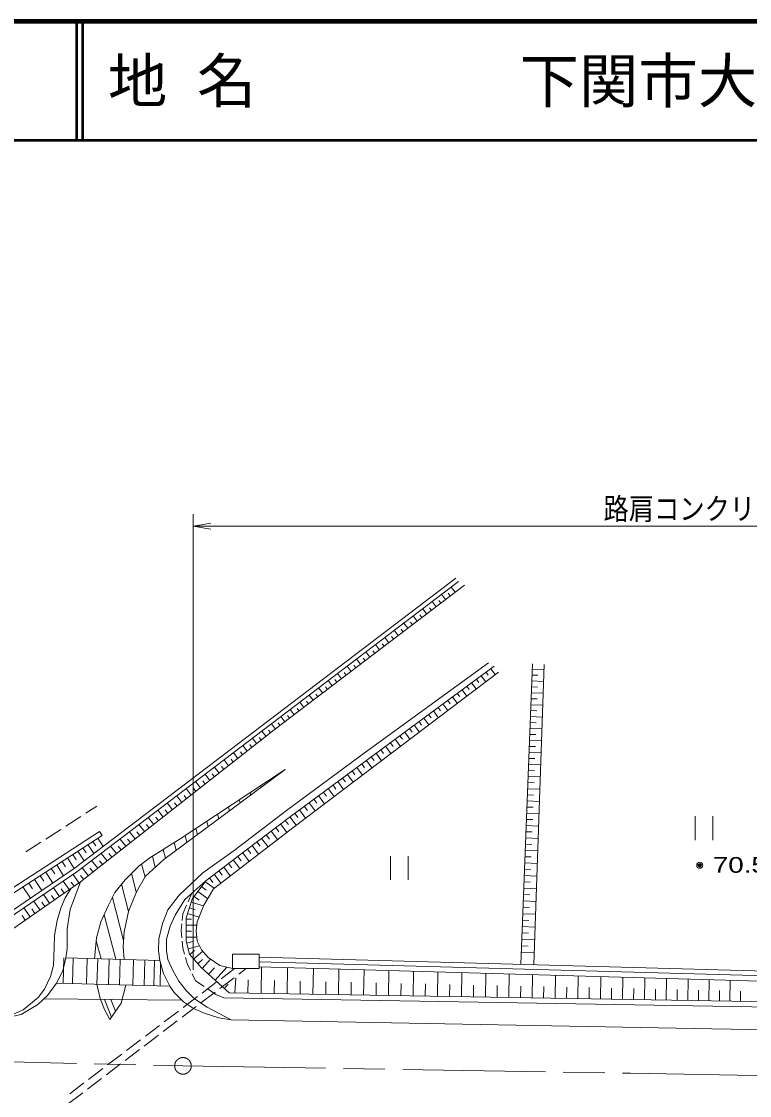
# Model space of a CAD drawing. Units: millimetres, scale not verified. Extents: x 40000 to 680000, y 20000 to 380000.
# Drawn here: x 363110 to 424372, y 289601 to 380000 of the extents above; entities that cross this region are included whole.
import ezdxf
from ezdxf.enums import TextEntityAlignment as Align

# ---------------------------------------------------------------- set-up
doc = ezdxf.new("R2010")
doc.units = ezdxf.units.MM
doc.header["$LTSCALE"] = 1000
doc.header["$PDMODE"] = 32
doc.header["$PDSIZE"] = 500
doc.linetypes.add('CHAIN', pattern=[18.5, 12, -1.5, 3.5, -1.5])
for name, color, linetype, lineweight in [('M-BMK', 2, 'CHAIN', 13), ('M-STR-HTXT', 7, 'Continuous', 13), ('M-STR-STRC', 7, 'Continuous', 13), ('M-TTL', 2, 'Continuous', 140), ('M-TTL-LINE', 7, 'Continuous', 50), ('M-WORK', 1, 'Continuous', 13)]:
    doc.layers.add(name, color=color, linetype=linetype, lineweight=lineweight)
doc.layers.add('M-TTL-TXT', color=7, linetype='Continuous')
doc.styles.add('ＭＳ ゴシック', font='')
doc.styles.add('ＭＳ Ｐゴシック', font='')
doc.styles.get('ＭＳ ゴシック').set_extended_font_data('MS Gothic')
doc.styles.get('ＭＳ Ｐゴシック').set_extended_font_data('MS PGothic')

# ---------------------------------------------------------------- blocks, each defined once
blk = doc.blocks.new('open_arrow')
at = {"color": 0, "linetype": 'Continuous', "lineweight": -2}
blk.add_lwpolyline([(7.5, 1.25), (0, 0), (7.5, -1.25)], dxfattribs=at)

msp = doc.modelspace()

# ---------------------------------------------------------------- linework, layer by layer
at = {"layer": 'M-BMK'}
for points in [[(331915, 293010), (355730, 292591), (376699, 292096)], [(376699, 292096), (414347, 291473), (448335, 290862), (477462, 290415)]]:
    msp.add_lwpolyline(points, dxfattribs=at)
msp.add_circle((376699, 292096), 700, dxfattribs=at)
at = {"layer": 'M-STR-HTXT'}
for p, q in [((377545, 300168), (377545, 338518)), ((377545, 337518), (481594, 337518))]:
    msp.add_line(p, q, dxfattribs=at)
at = {"layer": 'M-STR-STRC'}
for p, q in [((383255, 315689), (383291, 315552)), ((384166, 316292), (384186, 316215)), ((382344, 315087), (382396, 314888)), ((380522, 313882), (380606, 313560)), ((381433, 314485), (381501, 314224)), ((379611, 313280), (379711, 312896)), ((377789, 312075), (377920, 311569)), ((378700, 312678), (378816, 312233)), ((376878, 311473), (377025, 310905)), ((375044, 310314), (375235, 309578)), ((375962, 310887), (376130, 310241)), ((374125, 309742), (374368, 308806)), ((372366, 308292), (372771, 306735)), ((373223, 309103), (373513, 307989)), ((371536, 307378), (372129, 305099)), ((370759, 306262), (371696, 302662)), ((370066, 304821), (371043, 301066)), ((369395, 302625), (369805, 301099)), ((366625, 299041), (366683, 301183)), ((366853, 301179), (374756, 300966)), ((367389, 299020), (367447, 301163)), ((368639, 301131), (368581, 298988)), ((369463, 298964), (369521, 301107)), ((370489, 301081), (370432, 298938)), ((371353, 298913), (371411, 301056)), ((372527, 301026), (372469, 298883)), ((373426, 298857), (373483, 301000)), ((374306, 300978), (374248, 298835)), ((374768, 298820), (374820, 300726)), ((366056, 299056), (375607, 298798)), ((365002, 297731), (376599, 297623)), ((370676, 296185), (370087, 297684)), ((370635, 297679), (371023, 296694))]:
    msp.add_line(p, q, dxfattribs=at)
for points in [[(369259, 301114), (369418, 302878), (369798, 304228), (370424, 305615), (370976, 306682), (371835, 307749), (373001, 308940), (373921, 309615), (376461, 311197), (385295, 317038), (375086, 309467), (373553, 308056), (372780, 306756), (372129, 305099), (371737, 303369), (371663, 302105), (371762, 301046)], [(371884, 298899), (371491, 297381), (370547, 295995), (370093, 296842), (369725, 297762), (369463, 298964)]]:
    msp.add_lwpolyline(points, dxfattribs=at)
at = {"layer": 'M-TTL'}
msp.add_line((680000, 380000), (40000, 380000), dxfattribs=at)
at = {"layer": 'M-TTL-LINE'}
for p, q in [((367750, 380000), (367750, 370000)), ((368250, 380000), (368250, 370000)), ((40000, 370000), (680000, 370000))]:
    msp.add_line(p, q, dxfattribs=at)
at = {"layer": 'M-WORK'}
for p, q in [((398797, 331349), (398463, 331787)), ((399194, 331652), (399028, 331871)), ((399592, 331955), (399259, 332393)), ((398001, 330743), (397667, 331182)), ((398399, 331046), (398232, 331265)), ((396410, 329532), (396075, 329971)), ((396808, 329835), (396641, 330054)), ((397205, 330138), (396871, 330576)), ((397603, 330441), (397436, 330660)), ((395614, 328926), (395280, 329365)), ((396012, 329229), (395845, 329448)), ((394023, 327714), (393688, 328154)), ((394421, 328017), (394253, 328237)), ((394819, 328320), (394484, 328760)), ((395216, 328623), (395049, 328843)), ((393227, 327108), (392892, 327549)), ((393625, 327411), (393458, 327631)), ((392034, 326200), (391866, 326420)), ((392432, 326503), (392096, 326943)), ((392830, 326806), (392662, 327026)), ((390841, 325291), (390504, 325733)), ((391239, 325594), (391071, 325814)), ((391636, 325897), (391300, 326338)), ((402601, 325527), (402972, 325025)), ((406120, 325928), (405128, 300646)), ((406103, 325493), (407078, 325455)), ((406225, 300616), (407092, 325888)), ((389647, 324382), (389479, 324603)), ((390045, 324685), (389709, 325127)), ((390443, 324988), (390275, 325209)), ((401394, 324637), (401587, 324376)), ((401796, 324933), (402174, 324422)), ((402199, 325230), (402388, 324974)), ((406083, 324993), (406573, 324974)), ((388454, 323473), (388117, 323916)), ((388852, 323776), (388683, 323997)), ((389250, 324079), (388913, 324522)), ((400187, 323746), (400579, 323214)), ((400589, 324043), (400786, 323777)), ((400992, 324340), (401377, 323818)), ((406044, 323994), (406536, 323975)), ((406064, 324494), (407043, 324455)), ((387261, 322565), (387092, 322786)), ((387658, 322868), (387321, 323311)), ((388056, 323171), (387888, 323392)), ((398980, 322855), (399183, 322580)), ((399382, 323152), (399782, 322611)), ((399785, 323449), (399985, 323179)), ((406005, 322995), (406500, 322975)), ((406024, 323494), (407009, 323456)), ((386067, 321656), (385729, 322100)), ((386465, 321959), (386296, 322181)), ((386863, 322262), (386525, 322705)), ((397773, 321965), (398187, 321404)), ((398175, 322262), (398382, 321981)), ((398578, 322559), (398984, 322007)), ((405966, 321996), (406463, 321976)), ((405985, 322495), (406975, 322456)), ((384874, 320747), (384705, 320969)), ((385272, 321050), (384933, 321494)), ((385669, 321353), (385500, 321575)), ((396566, 321074), (396780, 320784)), ((396968, 321371), (397390, 320800)), ((397371, 321668), (397581, 321383)), ((405926, 320996), (406426, 320977)), ((405946, 321496), (406940, 321457)), ((383688, 319829), (383335, 320278)), ((384081, 320137), (383909, 320357)), ((384476, 320444), (384138, 320889)), ((395359, 320184), (395795, 319593)), ((395761, 320481), (395979, 320185)), ((396164, 320777), (396592, 320197)), ((405907, 320497), (406906, 320458)), ((382507, 318903), (382327, 319134)), ((382901, 319212), (382539, 319673)), ((383294, 319520), (383118, 319745)), ((394152, 319293), (394377, 318988)), ((394554, 319590), (394997, 318990)), ((394957, 319887), (395178, 319587)), ((405867, 319493), (406871, 319453)), ((405887, 319995), (406389, 319975)), ((381327, 317978), (380948, 318462)), ((381720, 318286), (381535, 318523)), ((382114, 318595), (381743, 319067)), ((392945, 318403), (393402, 317783)), ((393347, 318699), (393576, 318390)), ((393750, 318996), (394200, 318386)), ((405828, 318484), (406837, 318444)), ((405848, 318988), (406352, 318968)), ((380540, 317361), (380152, 317856)), ((380933, 317670), (380744, 317911)), ((391738, 317512), (391974, 317192)), ((392140, 317809), (392605, 317179)), ((392543, 318106), (392775, 317791)), ((405788, 317470), (406802, 317430)), ((405808, 317977), (406315, 317957)), ((378966, 316127), (378560, 316645)), ((379359, 316436), (379161, 316689)), ((379753, 316744), (379356, 317251)), ((380146, 317053), (379952, 317300)), ((390531, 316622), (391010, 315972)), ((390933, 316918), (391173, 316594)), ((391336, 317215), (391807, 316576)), ((405748, 316451), (406767, 316411)), ((405768, 316960), (406277, 316940)), ((378179, 315510), (377764, 316040)), ((378572, 315819), (378369, 316078)), ((389324, 315731), (389571, 315397)), ((389726, 316028), (390212, 315369)), ((390128, 316325), (390372, 315995)), ((405728, 315939), (406240, 315919)), ((376605, 314276), (376172, 314829)), ((376998, 314585), (376786, 314855)), ((377392, 314893), (376968, 315434)), ((377785, 315202), (377578, 315467)), ((388117, 314841), (388617, 314162)), ((388519, 315138), (388769, 314798)), ((388921, 315435), (389415, 314765)), ((405688, 314912), (406202, 314892)), ((405708, 315427), (406732, 315386)), ((368516, 313360), (369437, 313956)), ((375818, 313660), (375376, 314223)), ((376211, 313968), (375995, 314244)), ((386909, 313951), (387167, 313601)), ((387312, 314247), (387820, 313558)), ((387714, 314544), (387968, 314200)), ((405647, 313880), (406164, 313860)), ((405667, 314398), (406696, 314357)), ((366836, 312274), (368096, 313089)), ((374244, 312426), (373784, 313012)), ((374637, 312734), (374412, 313022)), ((375031, 313043), (374580, 313618)), ((375424, 313351), (375203, 313633)), ((385702, 313060), (386225, 312351)), ((386105, 313357), (386366, 313002)), ((386507, 313654), (387023, 312955)), ((405606, 312844), (406126, 312823)), ((405627, 313363), (406661, 313323)), ((419792, 313103), (419792, 311103)), ((421292, 311103), (421292, 313103)), ((365157, 311188), (366416, 312003)), ((373457, 311809), (372988, 312406)), ((373850, 312117), (373620, 312410)), ((384508, 312153), (384778, 311798)), ((384906, 312456), (385442, 311751)), ((385304, 312758), (385572, 312406)), ((405586, 312324), (406625, 312283)), ((369121, 310987), (369366, 310609)), ((369540, 311259), (369990, 310565)), ((369687, 311831), (369905, 311495)), ((371882, 310575), (371396, 311195)), ((372276, 310883), (372037, 311188)), ((372670, 311192), (372192, 311801)), ((373063, 311500), (372829, 311799)), ((383315, 311244), (383857, 310531)), ((383712, 311547), (383984, 311190)), ((384110, 311850), (384650, 311141)), ((405545, 311280), (406589, 311239)), ((405565, 311802), (406088, 311781)), ((363477, 310102), (364737, 310917)), ((367863, 310170), (368394, 309351)), ((368282, 310443), (368548, 310033)), ((368702, 310715), (369192, 309958)), ((371095, 309958), (370600, 310590)), ((371489, 310266), (371246, 310577)), ((382121, 310335), (382396, 309975)), ((382519, 310638), (383065, 309921)), ((382917, 310941), (383190, 310582)), ((405504, 310230), (406553, 310189)), ((405524, 310755), (406049, 310734)), ((366524, 309302), (366818, 308850)), ((366977, 309596), (367551, 308710)), ((367420, 309883), (367707, 309440)), ((369521, 308724), (369008, 309379)), ((369915, 309033), (369663, 309354)), ((370308, 309341), (369804, 309984)), ((370702, 309650), (370454, 309965)), ((380927, 309428), (381476, 308698)), ((381326, 309729), (381602, 309366)), ((381723, 310032), (382273, 309311)), ((394151, 309752), (394151, 307752)), ((395651, 307752), (395651, 309752)), ((405462, 309175), (406517, 309134)), ((405483, 309703), (406010, 309682)), ((365146, 308409), (365746, 307483)), ((365609, 308709), (365909, 308246)), ((366071, 309009), (366658, 308103)), ((368734, 308107), (368212, 308773)), ((369128, 308416), (368871, 308743)), ((379729, 308525), (380010, 308152)), ((380128, 308826), (380684, 308088)), ((380527, 309127), (380805, 308758)), ((405442, 308646), (405972, 308625)), ((363717, 307482), (364030, 306998)), ((364200, 307795), (364814, 306849)), ((364673, 308102), (364980, 307629)), ((367120, 306928), (366618, 307653)), ((367531, 307213), (367283, 307571)), ((367942, 307498), (367445, 308215)), ((368341, 307799), (368080, 308132)), ((378552, 307602), (379322, 307040)), ((378930, 307923), (379217, 307543)), ((379329, 308224), (379891, 307478)), ((405400, 307583), (405932, 307562)), ((405421, 308116), (406481, 308074)), ((363234, 307168), (363861, 306202)), ((365476, 305789), (364964, 306528)), ((366298, 306359), (365791, 307091)), ((366709, 306643), (366458, 307006)), ((377126, 305904), (377449, 306635)), ((377952, 306780), (378774, 306180)), ((378252, 307191), (378663, 306891)), ((405358, 306515), (405893, 306494)), ((405379, 307050), (406444, 307009)), ((364654, 305220), (364137, 305966)), ((365065, 305504), (364809, 305874)), ((365887, 306074), (365633, 306440)), ((376681, 304900), (377004, 305630)), ((377396, 305880), (378413, 305554)), ((377637, 306349), (378068, 306034)), ((405337, 305980), (406407, 305938)), ((363421, 304366), (363160, 304742)), ((363832, 304650), (363310, 305404)), ((364243, 304935), (363984, 305308)), ((376631, 304338), (376681, 304900)), ((377087, 304915), (378052, 304605)), ((377242, 305397), (377724, 305242)), ((405295, 304904), (406370, 304862)), ((405316, 305442), (405854, 305421)), ((376554, 303478), (376604, 304040)), ((376970, 304433), (377418, 304433)), ((376970, 303933), (377867, 303933)), ((405252, 303823), (406333, 303781)), ((405273, 304364), (405814, 304343)), ((376611, 302887), (376554, 303478)), ((376970, 303433), (377417, 303433)), ((376970, 302933), (377865, 302933)), ((405231, 303280), (405774, 303259)), ((376697, 301997), (376640, 302589)), ((376839, 301501), (376697, 301997)), ((377012, 302438), (377488, 302562)), ((377138, 301954), (378089, 302201)), ((405188, 302191), (405734, 302170)), ((405210, 302737), (406296, 302694)), ((377062, 300715), (376921, 301212)), ((377279, 301479), (377656, 301802)), ((377605, 301099), (378358, 301745)), ((377950, 300697), (378352, 301042)), ((378304, 300304), (379015, 301090)), ((405167, 301645), (406258, 301603)), ((377345, 300121), (377062, 300715)), ((378854, 299806), (379352, 300356)), ((379405, 299308), (380401, 300408)), ((379903, 299436), (381039, 300299)), ((381397, 299820), (382023, 300297)), ((383274, 298202), (383312, 300421)), ((385468, 298166), (385504, 300359)), ((387636, 298129), (387672, 300297)), ((389780, 298093), (389816, 300237)), ((391899, 298057), (391935, 300177)), ((377756, 299256), (377473, 299850)), ((378483, 298769), (377756, 299256)), ((379805, 298610), (380999, 299518)), ((381056, 298240), (381147, 299508)), ((382165, 298221), (382184, 299330)), ((384371, 298184), (384389, 299281)), ((386552, 298147), (386570, 299231)), ((393995, 298022), (394030, 300118)), ((396067, 297987), (396102, 300059)), ((398115, 297953), (398150, 300001)), ((400141, 297919), (400175, 299944)), ((402143, 297885), (402177, 299888)), ((404123, 297852), (404156, 299832)), ((406080, 297819), (406113, 299776)), ((408015, 297787), (408047, 299722)), ((409928, 297754), (409960, 299668)), ((411820, 297723), (411852, 299614)), ((413690, 297691), (413721, 299561)), ((415539, 297660), (415570, 299509)), ((417367, 297629), (417398, 299457)), ((419174, 297599), (419205, 299406)), ((420961, 297569), (420991, 299356)), ((422728, 297539), (422757, 299306)), ((378311, 298225), (379505, 299133)), ((379461, 298116), (378733, 298602)), ((380168, 298617), (380496, 298978)), ((388708, 298111), (388726, 299183)), ((390840, 298075), (390857, 299135)), ((392947, 298040), (392965, 299088)), ((395031, 298005), (395048, 299041)), ((397091, 297970), (397108, 298994)), ((399128, 297936), (399145, 298949)), ((401142, 297902), (401159, 298903)), ((403133, 297869), (403149, 298858)), ((405101, 297836), (405118, 298814)), ((407047, 297803), (407064, 298770)), ((408972, 297770), (408988, 298727)), ((410874, 297739), (410890, 298684)), ((412755, 297707), (412770, 298642)), ((414614, 297676), (414630, 298600)), ((416453, 297645), (416468, 298559)), ((418271, 297614), (418286, 298518)), ((420068, 297584), (420083, 298477)), ((421844, 297554), (421859, 298437)), ((423601, 297525), (423616, 298398)), ((376719, 297015), (377913, 297923)), ((378213, 297400), (379407, 298307)), ((380139, 297822), (379461, 298116)), ((375127, 295804), (376321, 296712)), ((376620, 296189), (377815, 297097)), ((375028, 294979), (376222, 295887)), ((373534, 294594), (374729, 295502)), ((371942, 293384), (373136, 294291)), ((373436, 293768), (374630, 294676)), ((370350, 292173), (371544, 293081)), ((371844, 292558), (373038, 293466)), ((370252, 291347), (371446, 292255)), ((368758, 290963), (369952, 291870)), ((367166, 289752), (368360, 290660)), ((368660, 290137), (369854, 291045)), ((367068, 288926), (368262, 289834))]:
    msp.add_line(p, q, dxfattribs=at)
for points in [[(355939, 300818), (367552, 308711), (399661, 333138)], [(356136, 300529), (367757, 308426), (399872, 332859)], [(334391, 299512), (355450, 298843), (368069, 307585), (384375, 320368), (400388, 332561)], [(374973, 304091), (375436, 305226), (376381, 306465), (378381, 308330), (381019, 310232), (385424, 313582), (392062, 318490), (402408, 326032)], [(402887, 325738), (392286, 317916), (385623, 313002), (381224, 309652), (378611, 307683), (376856, 306100), (376034, 304775), (375617, 303855), (375322, 302750), (375310, 301805), (375421, 301045), (375838, 300112), (376341, 299216), (376954, 298443), (377666, 297744), (378721, 297032), (380758, 295965), (379715, 296137), (378574, 296493), (377592, 296934), (376746, 297474), (375960, 298272), (375607, 298798)], [(403263, 325245), (386056, 312223), (379268, 306999), (378444, 305634), (377904, 304216), (377805, 303464), (377904, 302591), (378246, 301871), (378822, 301222), (379804, 300547), (380868, 300300)], [(380758, 295965), (421204, 295214), (447082, 294756), (481330, 294057), (514578, 293520), (529203, 293193), (530237, 293618), (531148, 294307), (531695, 295036), (532506, 296738), (532930, 298238), (533841, 303627), (534915, 312480), (535138, 318437)], [(316399, 303793), (354896, 302237), (369687, 311831)], [(323934, 303088), (355007, 301832), (369905, 311495)], [(368069, 307585), (367203, 305271), (366955, 303642), (366964, 301958), (366853, 301179), (366583, 300099), (366056, 299056), (365307, 298013), (364498, 297265), (363086, 296430), (361688, 296099), (363246, 296823), (364510, 297854), (365050, 298553), (365565, 299620), (365810, 300553), (365859, 302062), (365884, 303081), (366105, 304320), (366412, 305363), (366780, 306234), (367282, 307040)], [(378611, 307683), (377476, 306128), (376970, 304548), (376970, 302603), (377253, 301509), (378226, 300375), (380576, 298248), (424573, 297508), (464053, 296931), (505230, 296080), (531937, 295545)], [(375607, 298798), (375048, 299861), (374756, 300966), (374640, 301784), (374668, 302782), (374973, 304091)], [(383121, 301255), (436992, 299766), (475404, 298742), (512807, 297947), (532421, 297606)], [(383119, 300426), (437043, 298902), (475480, 297822), (512861, 296986), (532517, 296780)], [(383120, 300854), (436981, 299366), (475394, 298343), (512795, 297547), (532626, 297165)], [(531695, 295036), (505216, 295661), (464049, 296521), (424579, 297060), (380139, 297822)]]:
    msp.add_lwpolyline(points, dxfattribs=at)
msp.add_lwpolyline([(380871, 301512), (383122, 301506), (383119, 300294), (380868, 300300)], close=True, dxfattribs=at)
for radius in [150, 120, 90, 60, 30, 20]:
    msp.add_circle((420183, 308981), radius, dxfattribs=at)
msp.add_point((420183, 308981), dxfattribs=at)

# ---------------------------------------------------------------- block references
at = {"layer": 'M-STR-HTXT', "xscale": 200, "yscale": 200}
msp.add_blockref('open_arrow', (377545, 337518), dxfattribs=at)

# ---------------------------------------------------------------- texts
at = {"layer": 'M-STR-HTXT', "style": 'ＭＳ Ｐゴシック', "width": 0.85}
msp.add_text('路肩コンクリート', height=1833, dxfattribs=at).set_placement((420589, 337518), align=Align.BOTTOM_CENTER)
at = {"layer": 'M-TTL-TXT', "style": 'ＭＳ ゴシック'}
for s, p in [('地 名', (370380, 375000)), ('下関市大字内日', (405024, 375000))]:
    msp.add_text(s, height=3666, dxfattribs=at).set_placement(p, align=Align.MIDDLE_LEFT)
at = {"layer": 'M-WORK', "style": 'ＭＳ Ｐゴシック', "width": 1.35}
msp.add_text('70.58', height=1320, dxfattribs=at).set_placement((424205, 307956), align=Align.BOTTOM_CENTER)

doc.saveas('drawing.dxf')
